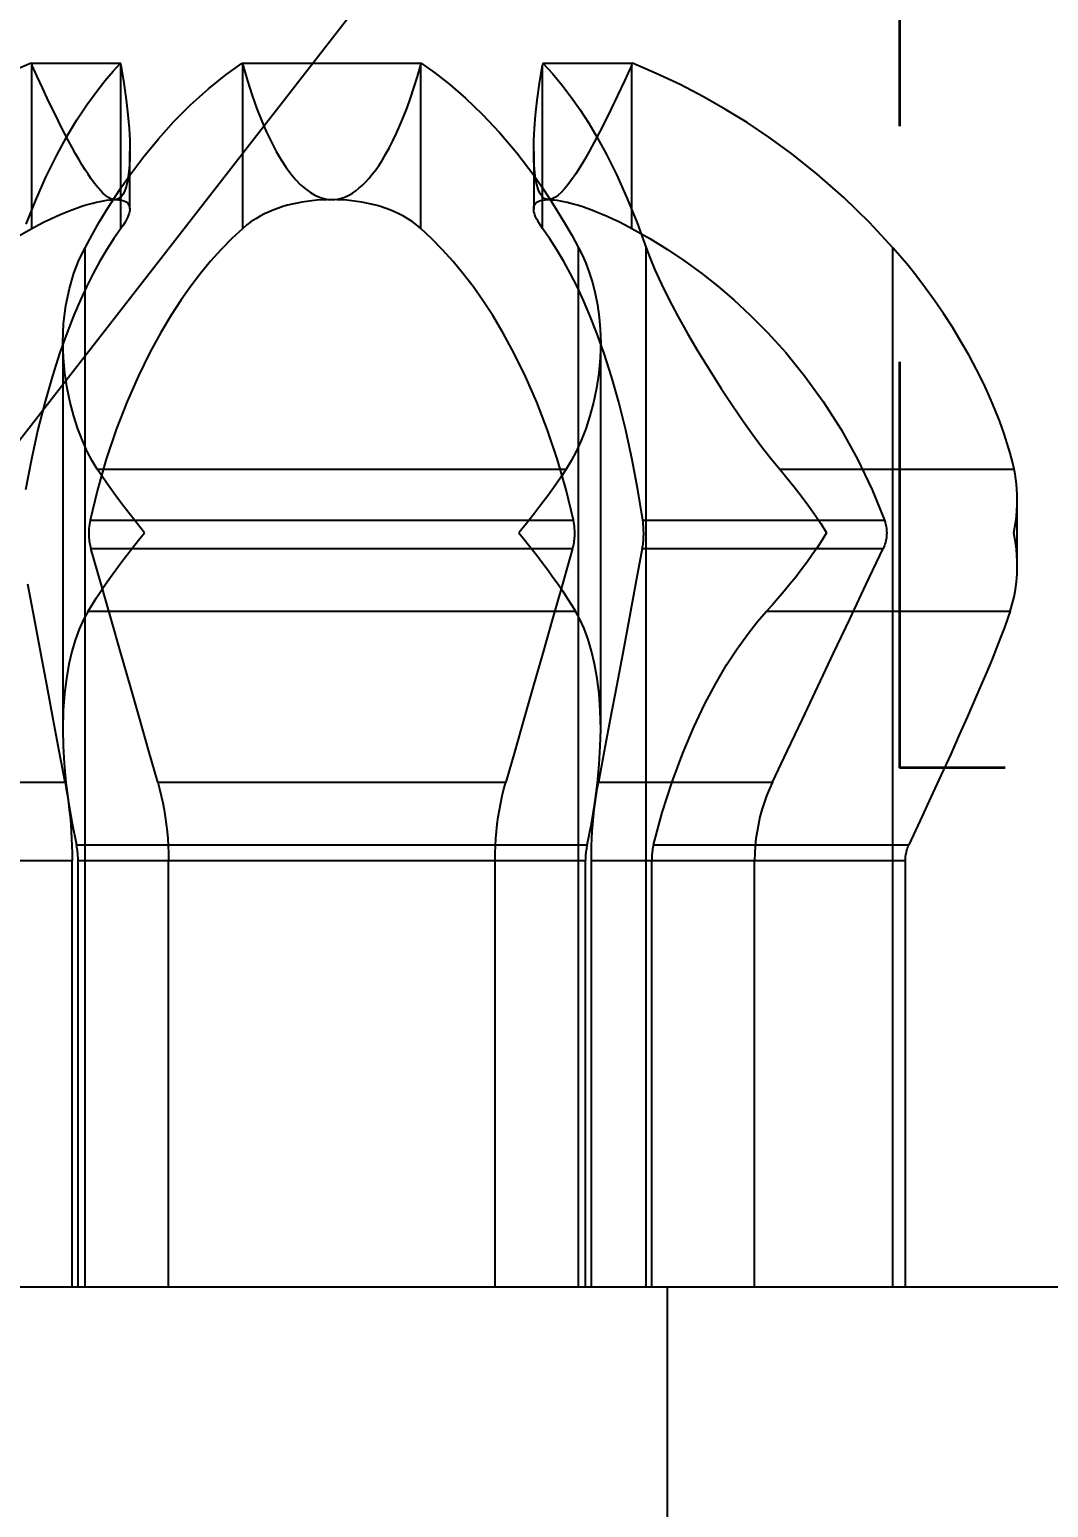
# Model space of a CAD drawing. Header units: millimetres. Extents: x 0 to 200, y 0 to 275.
# Drawn here: x 106.51 to 109.257, y 110.779 to 114.765 of the extents above; entities that cross this region are included whole.
import ezdxf

# ---------------------------------------------------------------- set-up
doc = ezdxf.new("R2010")
doc.units = ezdxf.units.MM
doc.linetypes.add('VERDECKT', pattern=[9.525, 6.35, -3.175])
doc.layers.add('Bemaßung', color=2, linetype='Continuous', lineweight=25)
doc.layers.add('Verdeckte Kanten', color=7, linetype='VERDECKT', lineweight=25)
doc.layers.add('MAIN-1', color=7, linetype='Continuous')
doc.layers.add('MAIN-2', color=7, linetype='Continuous')
doc.dimstyles.new('ISO-25', dxfattribs={"dimtxt": 2.5, "dimasz": 2.5, "dimexe": 1.25, "dimexo": 0.625, "dimtad": 1, "dimtxsty": 'Standard', "dimcen": 2.5, "dimadec": 0, "dimazin": 0, "dimtfac": 1, "dimtmove": 0, "dimatfit": 3, "dimfxl": 1, "dimarcsym": 0})

# ---------------------------------------------------------------- blocks, each defined once
blk = doc.blocks.new('*D77')
at = {"layer": 'Bemaßung', "color": 0, "lineweight": -2, "transparency": 16777216}
for p, q in [((97.9805, 117.3554), (152.7501, 117.3554)), ((151.5001, 100.0739), (151.5001, 114.8554)), ((127.3246, 97.5739), (152.7501, 97.5739))]:
    blk.add_line(p, q, dxfattribs=at)
at = {"layer": 'Bemaßung', "color": 0, "transparency": 16777216}
for points in [[(151.0835, 114.8554), (151.9168, 114.8554), (151.5001, 117.3554)], [(151.0835, 100.0739), (151.9168, 100.0739), (151.5001, 97.5739)]]:
    blk.add_solid(points, dxfattribs=at)
at = {"layer": 'Defpoints', "color": 0, "transparency": 16777216}
for p in [(97.3555, 117.3554), (151.5001, 117.3554), (126.6996, 97.5739)]:
    blk.add_point(p, dxfattribs=at)
at = {"layer": 'Bemaßung', "color": 0, "transparency": 16777216, "insert": (149.5918, 107.4647), "char_height": 2.2, "attachment_point": 5, "rotation": 90}
blk.add_mtext('19,8', dxfattribs=at)
blk = doc.blocks.new('*D81')
at = {"layer": 'Bemaßung', "color": 0, "lineweight": -2, "transparency": 16777216}
for p, q in [((106.6558, 130.6488), (97.8429, 120.7208)), ((93.5278, 115.8597), (96.1832, 118.8511)), ((91.8681, 113.9901), (90.2084, 112.1204))]:
    blk.add_line(p, q, dxfattribs=at)
at = {"layer": 'Bemaßung', "color": 0, "transparency": 16777216}
for points in [[(97.5313, 120.9974), (98.1545, 120.4442), (96.1832, 118.8511)], [(91.5565, 114.2667), (92.1797, 113.7135), (93.5278, 115.8597)]]:
    blk.add_solid(points, dxfattribs=at)
at = {"layer": 'Defpoints', "color": 0, "transparency": 16777216}
for p in [(96.1832, 118.8511), (93.5278, 115.8597)]:
    blk.add_point(p, dxfattribs=at)
at = {"layer": 'Bemaßung', "color": 0, "transparency": 16777216, "insert": (103.7338, 129.9554), "char_height": 2.2, "attachment_point": 5, "rotation": 48.4049}
blk.add_mtext('M4', dxfattribs=at)
blk = doc.blocks.new('*D110')
at = {"layer": 'Bemaßung', "color": 0, "lineweight": -2, "transparency": 16777216}
for p, q in [((120.1137, 131.1728), (103.9006, 110.339)), ((100.2156, 105.6039), (102.3652, 108.3661))]:
    blk.add_line(p, q, dxfattribs=at)
at = {"layer": 'Bemaßung', "color": 0, "transparency": 16777216}
blk.add_solid([(103.5717, 110.5949), (104.2294, 110.0831), (102.3652, 108.3661)], dxfattribs=at)
at = {"layer": 'Defpoints', "color": 0, "transparency": 16777216}
for p in [(102.3652, 108.3661), (100.2156, 105.6039)]:
    blk.add_point(p, dxfattribs=at)
at = {"layer": 'Bemaßung', "color": 0, "transparency": 16777216, "insert": (116.0845, 129.1026), "char_height": 2.2, "attachment_point": 5, "rotation": 52.1094}
blk.add_mtext('R3,5', dxfattribs=at)
blk = doc.blocks.new('D-Sub 1-338168-2 Front')
at = {"layer": 'MAIN-1', "color": 1}
for p, q in [((-0.905, 1.1), (-0.905, 0)), ((-0.905, 0), (-2.905, 0)), ((-1.5466, 0), (-1.5466, -1.15)), ((4.7806, 0), (-0.905, 0)), ((-0.8627, 0), (-0.8627, -1.15)), ((-0.8476, 0), (-0.8476, -2.8026)), ((-0.6999, 0), (-0.6999, -1.15)), ((-0.6839, 0), (-0.6839, -1.15)), ((-0.6651, 0), (-0.6651, -2.6892)), ((-0.4402, 0), (-0.4402, -1.15)), ((0.4402, 0), (0.4402, -1.15)), ((0.6651, 0), (0.6651, -2.6892)), ((0.6839, 0), (0.6839, -1.15)), ((0.6999, 0), (0.6999, -1.15)), ((-1.5466, -1.154), (-1.5469, -1.1579)), ((-1.5466, -1.15), (-1.5466, -1.154)), ((-0.8627, -1.15), (-1.5466, -1.15)), ((-0.8628, -1.1579), (-0.8627, -1.154)), ((-0.8627, -1.154), (-0.8627, -1.15)), ((-0.6999, -1.15), (-0.7001, -1.1697)), ((-0.6841, -1.1579), (-0.6839, -1.154)), ((-0.6839, -1.154), (-0.6839, -1.15)), ((-0.4402, -1.15), (-0.4405, -1.1697)), ((0.4402, -1.15), (-0.4402, -1.15)), ((0.4405, -1.1697), (0.4402, -1.15)), ((0.6839, -1.15), (0.6839, -1.154)), ((0.6839, -1.154), (0.6841, -1.1579)), ((0.7001, -1.1697), (0.6999, -1.15)), ((-1.5864, -1.2578), (-1.5559, -1.1923)), ((-1.5543, -1.1886), (-1.5559, -1.1923)), ((-0.8674, -1.1923), (-1.5559, -1.1923)), ((-1.5529, -1.185), (-1.5543, -1.1886)), ((-1.5516, -1.1812), (-1.5529, -1.185)), ((-1.5504, -1.1774), (-1.5516, -1.1812)), ((-1.5494, -1.1736), (-1.5504, -1.1774)), ((-1.5485, -1.1697), (-1.5494, -1.1736)), ((-1.5478, -1.1658), (-1.5485, -1.1697)), ((-1.5473, -1.1619), (-1.5478, -1.1658)), ((-1.5469, -1.1579), (-1.5473, -1.1619)), ((-0.8674, -1.1923), (-0.8909, -1.2791)), ((-0.8674, -1.1923), (-0.8666, -1.1886)), ((-0.8666, -1.1886), (-0.8658, -1.185)), ((-0.8658, -1.185), (-0.8652, -1.1812)), ((-0.8652, -1.1812), (-0.8646, -1.1774)), ((-0.8646, -1.1774), (-0.8641, -1.1736)), ((-0.8641, -1.1736), (-0.8636, -1.1697)), ((-0.8636, -1.1697), (-0.8633, -1.1658)), ((-0.8633, -1.1658), (-0.863, -1.1619)), ((-0.863, -1.1619), (-0.8628, -1.1579)), ((-0.7006, -1.1894), (-0.7014, -1.2091)), ((-0.7001, -1.1697), (-0.7006, -1.1894)), ((-0.6885, -1.1923), (-0.7002, -1.2492)), ((-0.6885, -1.1923), (-0.6877, -1.1886)), ((-0.6877, -1.1886), (-0.687, -1.185)), ((-0.687, -1.185), (-0.6864, -1.1812)), ((-0.6864, -1.1812), (-0.6858, -1.1774)), ((-0.6858, -1.1774), (-0.6853, -1.1736)), ((-0.6853, -1.1736), (-0.6849, -1.1697)), ((-0.6849, -1.1697), (-0.6845, -1.1658)), ((-0.6845, -1.1658), (-0.6843, -1.1619)), ((-0.6843, -1.1619), (-0.6841, -1.1579)), ((-0.4412, -1.1894), (-0.4424, -1.2091)), ((-0.4405, -1.1697), (-0.4412, -1.1894)), ((0.4412, -1.1894), (0.4405, -1.1697)), ((0.4424, -1.2091), (0.4412, -1.1894)), ((0.6841, -1.1579), (0.6843, -1.1619)), ((0.6843, -1.1619), (0.6845, -1.1658)), ((0.6845, -1.1658), (0.6849, -1.1697)), ((0.6849, -1.1697), (0.6853, -1.1736)), ((0.6853, -1.1736), (0.6858, -1.1774)), ((0.6858, -1.1774), (0.6864, -1.1812)), ((0.6864, -1.1812), (0.687, -1.185)), ((0.687, -1.185), (0.6877, -1.1886)), ((0.6877, -1.1886), (0.6885, -1.1923)), ((0.7003, -1.2501), (0.6885, -1.1923)), ((0.7006, -1.1894), (0.7001, -1.1697)), ((0.7014, -1.2091), (0.7006, -1.1894)), ((-0.7025, -1.2287), (-0.7039, -1.2482)), ((-0.7014, -1.2091), (-0.7025, -1.2287)), ((-0.4441, -1.2287), (-0.4463, -1.2482)), ((-0.4424, -1.2091), (-0.4441, -1.2287)), ((0.4441, -1.2287), (0.4424, -1.2091)), ((0.4463, -1.2482), (0.4441, -1.2287)), ((0.7025, -1.2287), (0.7014, -1.2091)), ((0.7039, -1.2482), (0.7025, -1.2287)), ((-1.6156, -1.321), (-1.5864, -1.2578)), ((-0.7002, -1.2492), (-0.7095, -1.3048)), ((-0.7056, -1.2676), (-0.7077, -1.2868)), ((-0.7039, -1.2482), (-0.7056, -1.2676)), ((-0.4489, -1.2676), (-0.452, -1.2868)), ((-0.4463, -1.2482), (-0.4489, -1.2676)), ((0.4489, -1.2676), (0.4463, -1.2482)), ((0.452, -1.2868), (0.4489, -1.2676)), ((0.7097, -1.3061), (0.7003, -1.2501)), ((0.7056, -1.2676), (0.7039, -1.2482)), ((0.7077, -1.2868), (0.7056, -1.2676)), ((-0.8909, -1.2791), (-0.9177, -1.3626)), ((-0.7095, -1.3048), (-0.7166, -1.3589)), ((-0.71, -1.3058), (-0.7127, -1.3246)), ((-0.7077, -1.2868), (-0.71, -1.3058)), ((-0.4556, -1.3058), (-0.4597, -1.3246)), ((-0.452, -1.2868), (-0.4556, -1.3058)), ((0.4556, -1.3058), (0.452, -1.2868)), ((0.4597, -1.3246), (0.4556, -1.3058)), ((0.71, -1.3058), (0.7077, -1.2868)), ((0.7167, -1.3602), (0.7097, -1.3061)), ((0.7127, -1.3246), (0.71, -1.3058)), ((-1.6433, -1.3814), (-1.6156, -1.321)), ((-0.7157, -1.3431), (-0.7189, -1.3613)), ((-0.7127, -1.3246), (-0.7157, -1.3431)), ((-0.4642, -1.3431), (-0.4692, -1.3613)), ((-0.4597, -1.3246), (-0.4642, -1.3431)), ((0.4642, -1.3431), (0.4597, -1.3246)), ((0.4692, -1.3613), (0.4642, -1.3431)), ((0.7157, -1.3431), (0.7127, -1.3246)), ((0.7189, -1.3613), (0.7157, -1.3431)), ((-1.6687, -1.4372), (-1.6433, -1.3814)), ((-0.9177, -1.3626), (-0.9464, -1.4395)), ((-0.7348, -1.4453), (-0.7189, -1.3613)), ((-0.7166, -1.3589), (-0.7214, -1.4102)), ((-0.4933, -1.4453), (-0.4692, -1.3613)), ((0.4692, -1.3613), (-0.4692, -1.3613)), ((0.4692, -1.3613), (0.4933, -1.4451)), ((0.7215, -1.4112), (0.7167, -1.3602)), ((0.7189, -1.3613), (0.7348, -1.4451)), ((-0.7214, -1.4102), (-0.7241, -1.458)), ((0.7242, -1.4585), (0.7215, -1.4112)), ((-1.692, -1.489), (-1.6687, -1.4372)), ((-0.9464, -1.4395), (-0.9762, -1.5095)), ((-0.751, -1.5313), (-0.7348, -1.4453)), ((-0.7241, -1.458), (-0.725, -1.5033)), ((-0.518, -1.5313), (-0.4933, -1.4453)), ((0.4933, -1.4451), (0.5179, -1.531)), ((0.725, -1.5033), (0.7242, -1.4585)), ((0.7348, -1.4451), (0.7509, -1.531)), ((-1.7138, -1.538), (-1.692, -1.489)), ((-0.9762, -1.5095), (-1.0063, -1.5728)), ((-0.725, -1.5033), (-0.725, -2.5433)), ((0.725, -2.5433), (0.725, -1.5033)), ((-1.7332, -1.5823), (-1.7138, -1.538)), ((-0.7675, -1.6193), (-0.751, -1.5313)), ((-0.5432, -1.6193), (-0.518, -1.5313)), ((0.5179, -1.531), (0.5431, -1.6189)), ((0.7509, -1.531), (0.7675, -1.6189)), ((-1.7503, -1.6217), (-1.7332, -1.5823)), ((-1.0063, -1.5728), (-1.0352, -1.6272)), ((-1.766, -1.6587), (-1.7503, -1.6217)), ((-1.0352, -1.6272), (-1.0647, -1.6775)), ((-0.7844, -1.7093), (-0.7675, -1.6193)), ((-0.569, -1.7093), (-0.5432, -1.6193)), ((0.5431, -1.6189), (0.5689, -1.7089)), ((0.7675, -1.6189), (0.7844, -1.7089)), ((-1.7802, -1.693), (-1.766, -1.6587)), ((-1.7924, -1.7231), (-1.7802, -1.693)), ((-1.0647, -1.6775), (-1.0928, -1.7211)), ((-0.8017, -1.8013), (-0.7844, -1.7093)), ((-0.5952, -1.8013), (-0.569, -1.7093)), ((0.5689, -1.7089), (0.5952, -1.801)), ((0.7844, -1.7089), (0.8016, -1.801)), ((-1.8136, -1.7781), (-1.8034, -1.7511)), ((-1.8034, -1.7511), (-1.7924, -1.7231)), ((-1.0928, -1.7211), (-1.1205, -1.7598)), ((-1.8222, -1.8019), (-1.8136, -1.7781)), ((-1.1205, -1.7598), (-1.148, -1.7947)), ((-1.8291, -1.8223), (-1.8348, -1.8413)), ((-1.8291, -1.8223), (-1.8222, -1.8019)), ((-1.1722, -1.8223), (-1.8291, -1.8223)), ((-1.1881, -1.8398), (-1.1722, -1.8223)), ((-1.148, -1.7947), (-1.1722, -1.8223)), ((-0.8193, -1.8953), (-0.8017, -1.8013)), ((-0.6221, -1.8953), (-0.5952, -1.8013)), ((0.5952, -1.801), (0.622, -1.8951)), ((0.8016, -1.801), (0.8193, -1.8951)), ((-1.8396, -1.8608), (-1.8434, -1.8809)), ((-1.8348, -1.8413), (-1.8396, -1.8608)), ((-1.2198, -1.8761), (-1.204, -1.8577)), ((-1.204, -1.8577), (-1.1881, -1.8398)), ((-1.8461, -1.9014), (-1.8478, -1.9223)), ((-1.8434, -1.8809), (-1.8461, -1.9014)), ((-1.2509, -1.9142), (-1.2354, -1.895)), ((-1.2354, -1.895), (-1.2198, -1.8761)), ((-0.8373, -1.9913), (-0.8193, -1.8953)), ((-0.6494, -1.9913), (-0.6221, -1.8953)), ((0.622, -1.8951), (0.6494, -1.9913)), ((-1.8478, -1.9223), (-1.8484, -1.9436)), ((-1.8484, -1.9436), (-1.8484, -2.1236)), ((-1.8484, -1.9436), (-1.8481, -1.9584)), ((-1.2806, -1.9534), (-1.2659, -1.9337)), ((-1.2659, -1.9337), (-1.2509, -1.9142)), ((-1.8481, -1.9584), (-1.8473, -1.9733)), ((-1.8473, -1.9733), (-1.8459, -1.9883)), ((-1.8459, -1.9883), (-1.8441, -2.0034)), ((-1.3085, -1.9933), (-1.2948, -1.9733)), ((-1.2948, -1.9733), (-1.2806, -1.9534)), ((-0.8373, -1.9913), (-0.838, -1.9953)), ((-0.6494, -1.9913), (-0.6505, -1.9953)), ((0.6494, -1.9913), (-0.6494, -1.9913)), ((0.6505, -1.9953), (0.6494, -1.9913)), ((-1.8441, -2.0034), (-1.8416, -2.0185)), ((-1.8416, -2.0185), (-1.8387, -2.0336)), ((-1.334, -2.0336), (-1.3215, -2.0134)), ((-1.3215, -2.0134), (-1.3085, -1.9933)), ((-0.8409, -2.0249), (-0.841, -2.0292)), ((-0.841, -2.0292), (-0.841, -2.0336)), ((-0.8407, -2.0205), (-0.8409, -2.0249)), ((-0.8404, -2.0162), (-0.8407, -2.0205)), ((-0.8401, -2.0119), (-0.8404, -2.0162)), ((-0.8396, -2.0077), (-0.8401, -2.0119)), ((-0.8392, -2.0035), (-0.8396, -2.0077)), ((-0.8386, -1.9994), (-0.8392, -2.0035)), ((-0.838, -1.9953), (-0.8386, -1.9994)), ((-0.6549, -2.0249), (-0.6551, -2.0292)), ((-0.6551, -2.0292), (-0.6551, -2.0336)), ((-0.6546, -2.0205), (-0.6549, -2.0249)), ((-0.6542, -2.0162), (-0.6546, -2.0205)), ((-0.6537, -2.0119), (-0.6542, -2.0162)), ((-0.6531, -2.0077), (-0.6537, -2.0119)), ((-0.6523, -2.0035), (-0.6531, -2.0077)), ((-0.6515, -1.9994), (-0.6523, -2.0035)), ((-0.6505, -1.9953), (-0.6515, -1.9994)), ((0.6515, -1.9994), (0.6505, -1.9953)), ((0.6523, -2.0035), (0.6515, -1.9994)), ((0.6531, -2.0077), (0.6523, -2.0035)), ((0.6537, -2.0119), (0.6531, -2.0077)), ((0.6542, -2.0162), (0.6537, -2.0119)), ((0.6546, -2.0205), (0.6542, -2.0162)), ((0.6549, -2.0249), (0.6546, -2.0205)), ((0.6551, -2.0292), (0.6549, -2.0249)), ((0.6551, -2.0336), (0.6551, -2.0292)), ((-1.8441, -2.0639), (-1.8459, -2.0789)), ((-1.8416, -2.0488), (-1.8441, -2.0639)), ((-1.8387, -2.0336), (-1.8416, -2.0488)), ((-1.3182, -2.059), (-1.334, -2.0336)), ((-1.3015, -2.0842), (-1.3182, -2.059)), ((-0.841, -2.0336), (-0.8409, -2.0394)), ((-0.8409, -2.0394), (-0.8407, -2.0453)), ((-0.8407, -2.0453), (-0.8404, -2.051)), ((-0.8404, -2.051), (-0.8399, -2.0568)), ((-0.8399, -2.0568), (-0.8393, -2.0624)), ((-0.8393, -2.0624), (-0.8386, -2.0679)), ((-0.8386, -2.0679), (-0.8256, -2.1492)), ((-0.6551, -2.0336), (-0.655, -2.0394)), ((-0.655, -2.0394), (-0.6547, -2.0453)), ((-0.6547, -2.0453), (-0.6542, -2.051)), ((-0.6542, -2.051), (-0.6535, -2.0568)), ((-0.6535, -2.0568), (-0.6526, -2.0624)), ((-0.6526, -2.0624), (-0.6514, -2.0679)), ((0.6514, -2.0679), (-0.6514, -2.0679)), ((-0.6514, -2.0679), (-0.6316, -2.1492)), ((0.6315, -2.1498), (0.6514, -2.0679)), ((0.6514, -2.0679), (0.6526, -2.0624)), ((0.6526, -2.0624), (0.6535, -2.0568)), ((0.6535, -2.0568), (0.6542, -2.051)), ((0.6542, -2.051), (0.6547, -2.0453)), ((0.6547, -2.0453), (0.655, -2.0394)), ((0.655, -2.0394), (0.6551, -2.0336)), ((-1.8481, -2.1088), (-1.8484, -2.1236)), ((-1.8473, -2.0939), (-1.8481, -2.1088)), ((-1.8459, -2.0789), (-1.8473, -2.0939)), ((-1.284, -2.1092), (-1.3015, -2.0842)), ((-1.2657, -2.1338), (-1.284, -2.1092)), ((-1.8484, -2.1236), (-1.8481, -2.1376)), ((-1.8481, -2.1376), (-1.8474, -2.1514)), ((-1.8474, -2.1514), (-1.8462, -2.1651)), ((-1.2468, -2.1581), (-1.2657, -2.1338)), ((-0.8256, -2.1492), (-0.8102, -2.2307)), ((-0.6316, -2.1492), (-0.6082, -2.2307)), ((0.6079, -2.232), (0.6315, -2.1498)), ((0.81, -2.232), (0.8255, -2.1498)), ((-1.8462, -2.1651), (-1.8445, -2.1787)), ((-1.8445, -2.1787), (-1.8424, -2.192)), ((-1.2274, -2.1819), (-1.2468, -2.1581)), ((-1.2077, -2.2052), (-1.2274, -2.1819)), ((-1.8424, -2.192), (-1.8399, -2.2052)), ((-1.8399, -2.2052), (-1.8352, -2.2254)), ((-1.2077, -2.2052), (-1.8399, -2.2052)), ((-1.8352, -2.2254), (-1.8291, -2.2486)), ((-1.1854, -2.232), (-1.2077, -2.2052)), ((-0.8102, -2.2307), (-0.7928, -2.3103)), ((-0.6082, -2.2307), (-0.5817, -2.3103)), ((-1.8291, -2.2486), (-1.8214, -2.2747)), ((-1.1615, -2.2625), (-1.1854, -2.232)), ((-1.1361, -2.2967), (-1.1615, -2.2625)), ((0.581, -2.3122), (0.6079, -2.232)), ((0.7924, -2.3122), (0.81, -2.232)), ((-1.8214, -2.2747), (-1.8121, -2.3032)), ((-1.8121, -2.3032), (-1.8011, -2.3339)), ((-1.109, -2.3349), (-1.1361, -2.2967)), ((-0.7928, -2.3103), (-0.7739, -2.3856)), ((-0.5817, -2.3103), (-0.5528, -2.3856)), ((-1.8011, -2.3339), (-1.7882, -2.3667)), ((-1.0802, -2.3771), (-1.109, -2.3349)), ((0.5519, -2.3879), (0.581, -2.3122)), ((0.7732, -2.3879), (0.7924, -2.3122)), ((-1.7882, -2.3667), (-1.7735, -2.4012)), ((-1.0497, -2.4233), (-1.0802, -2.3771)), ((-0.7739, -2.3856), (-0.754, -2.4549)), ((-0.5528, -2.3856), (-0.5227, -2.4549)), ((0.5215, -2.4574), (0.5519, -2.3879)), ((0.7533, -2.4574), (0.7732, -2.3879)), ((-1.7735, -2.4012), (-1.7569, -2.4371)), ((-1.018, -2.4732), (-1.0497, -2.4233)), ((-1.7569, -2.4371), (-1.7385, -2.474)), ((-0.754, -2.4549), (-0.734, -2.5173)), ((-0.5227, -2.4549), (-0.4922, -2.5173)), ((0.4909, -2.5196), (0.5215, -2.4574)), ((0.7332, -2.5196), (0.7533, -2.4574)), ((-1.7385, -2.474), (-1.7184, -2.5118)), ((-0.9873, -2.5234), (-1.018, -2.4732)), ((-1.7184, -2.5118), (-1.6965, -2.55)), ((-1.6965, -2.55), (-1.6734, -2.5879)), ((-0.9591, -2.5715), (-0.9873, -2.5234)), ((-0.734, -2.5173), (-0.7145, -2.5721)), ((-0.4922, -2.5173), (-0.4624, -2.5721)), ((0.4612, -2.5741), (0.4909, -2.5196)), ((0.7137, -2.5741), (0.7332, -2.5196)), ((-1.6734, -2.5879), (-1.6495, -2.6249)), ((-0.9332, -2.6177), (-0.9591, -2.5715)), ((-0.7145, -2.5721), (-0.6959, -2.6193)), ((-0.4624, -2.5721), (-0.4342, -2.6193)), ((0.4331, -2.621), (0.4612, -2.5741)), ((0.6952, -2.621), (0.7137, -2.5741)), ((-1.6495, -2.6249), (-1.6253, -2.6602)), ((-0.9098, -2.6619), (-0.9332, -2.6177)), ((-0.6959, -2.6193), (-0.6783, -2.6604)), ((-0.4342, -2.6193), (-0.4073, -2.6604)), ((0.4064, -2.6618), (0.4331, -2.621)), ((0.6777, -2.6618), (0.6952, -2.621)), ((-1.6253, -2.6602), (-1.6011, -2.6935)), ((-0.8889, -2.704), (-0.9098, -2.6619)), ((-0.6783, -2.6604), (-0.6612, -2.6975)), ((-0.4073, -2.6604), (-0.3812, -2.6975)), ((0.3804, -2.6985), (0.4064, -2.6618)), ((0.6607, -2.6985), (0.6777, -2.6618)), ((-1.6011, -2.6935), (-1.5774, -2.7246)), ((-0.8713, -2.7426), (-0.8889, -2.704)), ((-0.6612, -2.6975), (-0.6438, -2.7322)), ((-0.3812, -2.6975), (-0.3547, -2.7322)), ((0.354, -2.733), (0.3804, -2.6985)), ((0.6434, -2.733), (0.6607, -2.6985)), ((-1.5774, -2.7246), (-1.5546, -2.7533)), ((-0.8575, -2.7759), (-0.8713, -2.7426)), ((-0.6438, -2.7322), (-0.6257, -2.7654)), ((-0.3547, -2.7322), (-0.3272, -2.7654)), ((0.3267, -2.766), (0.354, -2.733)), ((0.6254, -2.766), (0.6434, -2.733)), ((-1.5546, -2.7533), (-1.5329, -2.7793)), ((-1.5329, -2.7793), (-1.5127, -2.8026)), ((-0.8476, -2.8026), (-0.8575, -2.7759)), ((-0.6257, -2.7654), (-0.6071, -2.7971)), ((-0.3272, -2.7654), (-0.2988, -2.7971)), ((0.2984, -2.7975), (0.3267, -2.766)), ((0.6069, -2.7975), (0.6254, -2.766)), ((-1.5127, -2.8026), (-1.4501, -2.8702)), ((-0.823, -2.8695), (-0.8476, -2.8026)), ((-0.6071, -2.7971), (-0.588, -2.8269)), ((-0.588, -2.8269), (-0.5686, -2.8547)), ((-0.2988, -2.7971), (-0.2697, -2.8269)), ((-0.2697, -2.8269), (-0.2401, -2.8547)), ((0.2401, -2.8547), (0.2695, -2.8271)), ((0.2695, -2.8271), (0.2984, -2.7975)), ((0.5686, -2.8547), (0.5879, -2.8271)), ((0.5879, -2.8271), (0.6069, -2.7975)), ((-0.5686, -2.8547), (-0.5686, -3.2961)), ((-0.5686, -2.8547), (-0.5635, -2.8619)), ((-0.5635, -2.8619), (-0.5591, -2.8686)), ((-0.5591, -2.8686), (-0.5553, -2.8749)), ((-0.2401, -2.8547), (-0.2401, -3.2961)), ((-0.2401, -2.8547), (-0.2288, -2.8642)), ((-0.2288, -2.8642), (-0.2171, -2.8728)), ((0.2171, -2.8728), (0.2288, -2.8642)), ((0.2288, -2.8642), (0.2401, -2.8547)), ((0.2401, -2.8547), (0.2401, -3.2961)), ((0.5553, -2.8749), (0.5591, -2.8687)), ((0.5591, -2.8687), (0.5635, -2.8619)), ((0.5635, -2.8619), (0.5686, -2.8547)), ((0.5686, -2.8547), (0.5686, -3.2961)), ((0.8242, -2.8664), (0.7983, -2.9306)), ((-1.4501, -2.8702), (-1.3805, -2.938)), ((-0.7957, -2.9368), (-0.823, -2.8695)), ((-0.5553, -2.8749), (-0.5522, -2.8806)), ((-0.5522, -2.8806), (-0.5497, -2.8859)), ((-0.5497, -2.8859), (-0.5477, -2.8909)), ((-0.5477, -2.8909), (-0.5462, -2.8954)), ((-0.5462, -2.8954), (-0.5452, -2.8996)), ((-0.5452, -2.8996), (-0.5446, -2.9035)), ((-0.5446, -2.9035), (-0.5444, -2.907)), ((-0.5444, -3.0626), (-0.5444, -2.907)), ((-0.2171, -2.8728), (-0.2052, -2.8806)), ((-0.2052, -2.8806), (-0.1932, -2.8876)), ((-0.1932, -2.8876), (-0.181, -2.8939)), ((-0.181, -2.8939), (-0.1687, -2.8995)), ((-0.1687, -2.8995), (-0.1564, -2.9046)), ((-0.1564, -2.9046), (-0.1441, -2.9092)), ((-0.1441, -2.9092), (-0.1317, -2.9132)), ((0.1316, -2.9132), (0.144, -2.9092)), ((0.144, -2.9092), (0.1564, -2.9046)), ((0.1564, -2.9046), (0.1687, -2.8995)), ((0.1687, -2.8995), (0.181, -2.8939)), ((0.181, -2.8939), (0.1931, -2.8876)), ((0.1931, -2.8876), (0.2052, -2.8806)), ((0.2052, -2.8806), (0.2171, -2.8728)), ((0.5444, -2.907), (0.5446, -2.9035)), ((0.5444, -2.907), (0.5444, -3.0626)), ((0.5446, -2.9035), (0.5452, -2.8996)), ((0.5452, -2.8996), (0.5462, -2.8954)), ((0.5462, -2.8954), (0.5477, -2.8909)), ((0.5477, -2.8909), (0.5497, -2.886)), ((0.5497, -2.886), (0.5522, -2.8806)), ((0.5522, -2.8806), (0.5553, -2.8749)), ((-1.3805, -2.938), (-1.3089, -3.0011)), ((-0.7675, -2.9996), (-0.7957, -2.9368)), ((-0.1317, -2.9132), (-0.1192, -2.9168)), ((-0.1192, -2.9168), (-0.1065, -2.9201)), ((-0.1065, -2.9201), (-0.0936, -2.9229)), ((-0.0936, -2.9229), (-0.0806, -2.9254)), ((-0.0806, -2.9254), (-0.0674, -2.9275)), ((-0.0674, -2.9275), (-0.0541, -2.9292)), ((-0.0481, -2.9453), (-0.056, -2.9499)), ((-0.0541, -2.9292), (-0.0407, -2.9305)), ((-0.0403, -2.9414), (-0.0481, -2.9453)), ((-0.0407, -2.9305), (-0.0271, -2.9315)), ((-0.0321, -2.938), (-0.0403, -2.9414)), ((-0.0237, -2.9354), (-0.0321, -2.938)), ((-0.0271, -2.9315), (-0.0136, -2.932)), ((-0.0158, -2.9336), (-0.0237, -2.9354)), ((-0.0079, -2.9326), (-0.0158, -2.9336)), ((-0.0136, -2.932), (0, -2.9322)), ((0, -2.9322), (-0.0079, -2.9326)), ((0, -2.9322), (0.0136, -2.932)), ((0.0104, -2.9328), (0, -2.9322)), ((0.0215, -2.9348), (0.0104, -2.9328)), ((0.0136, -2.932), (0.0271, -2.9315)), ((0.0335, -2.9386), (0.0215, -2.9348)), ((0.0271, -2.9315), (0.0407, -2.9305)), ((0.0457, -2.944), (0.0335, -2.9386)), ((0.0407, -2.9305), (0.0541, -2.9292)), ((0.0578, -2.9511), (0.0457, -2.944)), ((0.0541, -2.9292), (0.0674, -2.9275)), ((0.0674, -2.9275), (0.0805, -2.9254)), ((0.0805, -2.9254), (0.0936, -2.9229)), ((0.0936, -2.9229), (0.1065, -2.9201)), ((0.1065, -2.9201), (0.1192, -2.9169)), ((0.1192, -2.9169), (0.1316, -2.9132)), ((0.7983, -2.9306), (0.7706, -2.9931)), ((-0.0997, -2.9888), (-0.1093, -3.0004)), ((-0.0908, -2.979), (-0.0997, -2.9888)), ((-0.0823, -2.9706), (-0.0908, -2.979)), ((-0.0734, -2.9627), (-0.0823, -2.9706)), ((-0.0645, -2.9558), (-0.0734, -2.9627)), ((-0.056, -2.9499), (-0.0645, -2.9558)), ((0.0712, -2.9609), (0.0578, -2.9511)), ((0.084, -2.9722), (0.0712, -2.9609)), ((0.0967, -2.9854), (0.084, -2.9722)), ((0.1101, -3.0014), (0.0967, -2.9854)), ((-1.3089, -3.0011), (-1.2405, -3.0555)), ((-0.7405, -3.054), (-0.7675, -2.9996)), ((-0.4986, -3.0583), (-0.5444, -2.9979)), ((-0.1274, -3.0254), (-0.1367, -3.0399)), ((-0.1186, -3.0126), (-0.1274, -3.0254)), ((-0.1093, -3.0004), (-0.1186, -3.0126)), ((0.1232, -3.0192), (0.1101, -3.0014)), ((0.1363, -3.0392), (0.1232, -3.0192)), ((0.5444, -2.9979), (0.5065, -3.0483)), ((0.7706, -2.9931), (0.7423, -3.0506)), ((-1.2405, -3.0555), (-1.1783, -3.1008)), ((-0.7159, -3.0993), (-0.7405, -3.054)), ((-0.5444, -3.0626), (-0.5449, -3.0912)), ((-0.452, -3.1136), (-0.4986, -3.0583)), ((-0.1462, -3.0559), (-0.1556, -3.0728)), ((-0.1367, -3.0399), (-0.1462, -3.0559)), ((0.1495, -3.0617), (0.1363, -3.0392)), ((0.1627, -3.0867), (0.1495, -3.0617)), ((0.5065, -3.0483), (0.4672, -3.0962)), ((0.5449, -3.0918), (0.5444, -3.0626)), ((0.7423, -3.0506), (0.7143, -3.102)), ((-1.1783, -3.1008), (-1.1198, -3.1399)), ((-0.6927, -3.1386), (-0.7159, -3.0993)), ((-0.5449, -3.0912), (-0.5466, -3.1236)), ((-0.165, -3.0911), (-0.1744, -3.111)), ((-0.1556, -3.0728), (-0.165, -3.0911)), ((0.1758, -3.1139), (0.1627, -3.0867)), ((0.4672, -3.0962), (0.4255, -3.1425)), ((0.5466, -3.1243), (0.5449, -3.0918)), ((0.7143, -3.102), (0.6871, -3.1475)), ((-1.1198, -3.1399), (-1.062, -3.1755)), ((-0.6697, -3.1744), (-0.6927, -3.1386)), ((-0.5466, -3.1236), (-0.5495, -3.1599)), ((-0.4058, -3.1628), (-0.452, -3.1136)), ((-0.1839, -3.1323), (-0.1934, -3.1551)), ((-0.1744, -3.111), (-0.1839, -3.1323)), ((0.1889, -3.1441), (0.1758, -3.1139)), ((0.202, -3.1772), (0.1889, -3.1441)), ((0.4255, -3.1425), (0.3805, -3.1877)), ((0.5496, -3.1609), (0.5466, -3.1243)), ((0.6871, -3.1475), (0.6608, -3.1875)), ((-1.062, -3.1755), (-1.002, -3.2096)), ((-0.6458, -3.2087), (-0.6697, -3.1744)), ((-0.5495, -3.1599), (-0.554, -3.2005)), ((-0.361, -3.2058), (-0.4058, -3.1628)), ((-0.2029, -3.1797), (-0.2123, -3.2058)), ((-0.1934, -3.1551), (-0.2029, -3.1797)), ((0.2148, -3.2131), (0.202, -3.1772)), ((0.3805, -3.1877), (0.3326, -3.2307)), ((0.5541, -3.2012), (0.5496, -3.1609)), ((0.6608, -3.1875), (0.6357, -3.2223)), ((-1.002, -3.2096), (-0.9391, -3.2422)), ((-0.6207, -3.2417), (-0.6458, -3.2087)), ((-0.554, -3.2005), (-0.5602, -3.2454)), ((-0.3184, -3.2426), (-0.361, -3.2058)), ((-0.2123, -3.2058), (-0.2216, -3.2337)), ((0.2276, -3.2526), (0.2148, -3.2131)), ((0.5603, -3.246), (0.5541, -3.2012)), ((0.6357, -3.2223), (0.612, -3.2524)), ((-0.9391, -3.2422), (-0.8747, -3.2726)), ((-0.5949, -3.2724), (-0.6207, -3.2417)), ((-0.5602, -3.2454), (-0.5686, -3.2961)), ((-0.2783, -3.2738), (-0.3184, -3.2426)), ((-0.2309, -3.2638), (-0.2401, -3.2961)), ((-0.2216, -3.2337), (-0.2309, -3.2638)), ((0.2401, -3.2961), (0.2276, -3.2526)), ((0.3326, -3.2307), (0.2852, -3.2687)), ((0.5686, -3.2961), (0.5603, -3.246)), ((0.612, -3.2524), (0.5898, -3.2782)), ((-0.8747, -3.2726), (-0.8105, -3.3)), ((-0.5693, -3.3), (-0.8105, -3.3)), ((-0.5693, -3.3), (-0.5949, -3.2724)), ((-0.5693, -3.3), (-0.5692, -3.2994)), ((-0.5692, -3.2994), (-0.5691, -3.2989)), ((-0.5691, -3.2989), (-0.569, -3.2983)), ((-0.569, -3.2983), (-0.5689, -3.2977)), ((-0.5689, -3.2977), (-0.5688, -3.2972)), ((-0.5688, -3.2972), (-0.5687, -3.2966)), ((-0.5687, -3.2966), (-0.5686, -3.2961)), ((-0.2412, -3.3), (-0.2783, -3.2738)), ((-0.2412, -3.3), (-0.2411, -3.2994)), ((0.2412, -3.3), (-0.2412, -3.3)), ((-0.2411, -3.2994), (-0.2409, -3.2989)), ((-0.2409, -3.2989), (-0.2407, -3.2983)), ((-0.2407, -3.2983), (-0.2406, -3.2977)), ((-0.2406, -3.2977), (-0.2404, -3.2972)), ((-0.2404, -3.2972), (-0.2403, -3.2966)), ((-0.2403, -3.2966), (-0.2401, -3.2961)), ((0.2401, -3.2961), (0.2403, -3.2966)), ((0.2403, -3.2966), (0.2404, -3.2972)), ((0.2404, -3.2972), (0.2406, -3.2977)), ((0.2406, -3.2977), (0.2407, -3.2983)), ((0.2407, -3.2983), (0.2409, -3.2989)), ((0.2409, -3.2989), (0.2411, -3.2994)), ((0.2411, -3.2994), (0.2412, -3.3)), ((0.2852, -3.2687), (0.2412, -3.3)), ((0.5686, -3.2961), (0.5687, -3.2966)), ((0.5687, -3.2966), (0.5688, -3.2972)), ((0.5688, -3.2972), (0.5689, -3.2977)), ((0.5689, -3.2977), (0.569, -3.2983)), ((0.569, -3.2983), (0.5691, -3.2989)), ((0.5691, -3.2989), (0.5692, -3.2994)), ((0.5692, -3.2994), (0.5693, -3.3)), ((0.5898, -3.2782), (0.5693, -3.3)), ((0.8105, -3.3), (0.5693, -3.3)), ((0.8105, -3.3), (0.8753, -3.2723))]:
    blk.add_line(p, q, dxfattribs=at)
at = {"layer": 'MAIN-2', "color": 1}
for p, q in [((-0.905, 1.3), (-0.905, 0)), ((-1.5127, 0), (-1.5127, -2.8026)), ((-1.1402, 0), (-1.1402, -1.15)), ((-1.1406, -1.1697), (-1.1402, -1.15)), ((-0.6999, -1.15), (-1.1402, -1.15)), ((0.6839, -1.15), (-0.6839, -1.15)), ((1.1402, -1.15), (0.6999, -1.15)), ((-1.1438, -1.2091), (-1.1418, -1.1894)), ((-1.1418, -1.1894), (-1.1406, -1.1697)), ((0.6885, -1.1923), (-0.6885, -1.1923)), ((-1.1502, -1.2482), (-1.1466, -1.2287)), ((-1.1466, -1.2287), (-1.1438, -1.2091)), ((-1.1597, -1.2868), (-1.1545, -1.2676)), ((-1.1545, -1.2676), (-1.1502, -1.2482)), ((-1.1724, -1.3246), (-1.1657, -1.3058)), ((-1.1657, -1.3058), (-1.1597, -1.2868)), ((-1.1881, -1.3613), (-1.1799, -1.3431)), ((-1.1799, -1.3431), (-1.1724, -1.3246)), ((-1.1881, -1.3613), (-1.228, -1.4451)), ((-0.7189, -1.3613), (-1.1881, -1.3613)), ((1.1881, -1.3613), (0.7189, -1.3613)), ((-1.228, -1.4451), (-1.2689, -1.531)), ((-0.725, -1.5033), (-0.7238, -1.5546)), ((0.7238, -1.5548), (0.725, -1.5033)), ((-1.2689, -1.531), (-1.3106, -1.6189)), ((-0.7238, -1.5546), (-0.7206, -1.5999)), ((0.7205, -1.6002), (0.7238, -1.5548)), ((-1.3106, -1.6189), (-1.3532, -1.7089)), ((-0.7206, -1.5999), (-0.7154, -1.6412)), ((0.7154, -1.6413), (0.7205, -1.6002)), ((-0.7154, -1.6412), (-0.7085, -1.6804)), ((0.7086, -1.6799), (0.7154, -1.6413)), ((-1.3532, -1.7089), (-1.3968, -1.801)), ((-0.7085, -1.6804), (-0.7005, -1.715)), ((0.7007, -1.7139), (0.7086, -1.6799)), ((-0.7005, -1.715), (-0.6911, -1.7459)), ((-0.6911, -1.7459), (-0.6801, -1.7754)), ((0.6807, -1.7739), (0.6916, -1.7445)), ((0.6916, -1.7445), (0.7007, -1.7139)), ((-0.6801, -1.7754), (-0.6685, -1.8011)), ((0.669, -1.8002), (0.6807, -1.7739)), ((-1.3968, -1.801), (-1.4413, -1.8951)), ((-0.6685, -1.8011), (-0.6569, -1.8223)), ((-0.6463, -1.8398), (-0.6569, -1.8223)), ((0.6569, -1.8223), (-0.6569, -1.8223)), ((0.6569, -1.8223), (0.6463, -1.8398)), ((0.6569, -1.8223), (0.669, -1.8002)), ((-0.6349, -1.8577), (-0.6463, -1.8398)), ((-0.6228, -1.8761), (-0.6349, -1.8577)), ((0.6349, -1.8577), (0.6228, -1.8761)), ((0.6463, -1.8398), (0.6349, -1.8577)), ((-1.4413, -1.8951), (-1.4867, -1.9913)), ((-0.61, -1.895), (-0.6228, -1.8761)), ((-0.5964, -1.9142), (-0.61, -1.895)), ((0.6099, -1.895), (0.5964, -1.9142)), ((0.6228, -1.8761), (0.6099, -1.895)), ((-0.5823, -1.9336), (-0.5964, -1.9142)), ((-0.5677, -1.9534), (-0.5823, -1.9336)), ((0.5823, -1.9337), (0.5677, -1.9534)), ((0.5964, -1.9142), (0.5823, -1.9337)), ((-1.4885, -1.9953), (-1.4867, -1.9913)), ((-0.8373, -1.9913), (-1.4867, -1.9913)), ((-0.5525, -1.9733), (-0.5677, -1.9534)), ((-0.5369, -1.9934), (-0.5525, -1.9733)), ((0.5525, -1.9733), (0.5369, -1.9934)), ((0.5677, -1.9534), (0.5525, -1.9733)), ((-1.4962, -2.0336), (-1.4961, -2.0292)), ((-1.4961, -2.0292), (-1.4958, -2.0249)), ((-1.4958, -2.0249), (-1.4953, -2.0205)), ((-1.4953, -2.0205), (-1.4946, -2.0162)), ((-1.4946, -2.0162), (-1.4938, -2.0119)), ((-1.4938, -2.0119), (-1.4927, -2.0077)), ((-1.4927, -2.0077), (-1.4915, -2.0035)), ((-1.4915, -2.0035), (-1.4901, -1.9994)), ((-1.4901, -1.9994), (-1.4885, -1.9953)), ((-0.5209, -2.0135), (-0.5369, -1.9934)), ((-0.5047, -2.0336), (-0.5209, -2.0135)), ((0.5209, -2.0135), (0.5047, -2.0336)), ((0.5369, -1.9934), (0.5209, -2.0135)), ((-1.496, -2.0394), (-1.4962, -2.0336)), ((-1.4955, -2.0453), (-1.496, -2.0394)), ((-1.4946, -2.051), (-1.4955, -2.0453)), ((-1.4934, -2.0568), (-1.4946, -2.051)), ((-1.4919, -2.0624), (-1.4934, -2.0568)), ((-1.49, -2.0679), (-1.4919, -2.0624)), ((-0.8386, -2.0679), (-1.49, -2.0679)), ((-1.457, -2.1498), (-1.49, -2.0679)), ((-0.5449, -2.0841), (-0.5251, -2.0589)), ((-0.5251, -2.0589), (-0.5047, -2.0336)), ((0.5047, -2.0336), (0.5251, -2.0589)), ((0.5251, -2.0589), (0.5449, -2.0841)), ((-0.5826, -2.1338), (-0.5641, -2.1091)), ((-0.5641, -2.1091), (-0.5449, -2.0841)), ((0.5449, -2.0841), (0.5641, -2.1091)), ((0.5641, -2.1091), (0.5826, -2.1338)), ((-1.4178, -2.232), (-1.457, -2.1498)), ((-0.6001, -2.1582), (-0.5826, -2.1338)), ((0.5826, -2.1338), (0.6001, -2.1582)), ((-0.6322, -2.2052), (-0.6166, -2.1819)), ((-0.6166, -2.1819), (-0.6001, -2.1582)), ((0.6001, -2.1582), (0.6166, -2.1819)), ((0.6166, -2.1819), (0.6322, -2.2052)), ((-0.6592, -2.2533), (-0.6457, -2.2275)), ((-0.6457, -2.2275), (-0.6322, -2.2052)), ((0.6322, -2.2052), (-0.6322, -2.2052)), ((0.6322, -2.2052), (0.6457, -2.2274)), ((0.6457, -2.2274), (0.6592, -2.2532)), ((-1.3734, -2.3122), (-1.4178, -2.232)), ((-0.6724, -2.2824), (-0.6592, -2.2533)), ((0.6592, -2.2532), (0.6724, -2.2823)), ((-0.6848, -2.3143), (-0.6724, -2.2824)), ((0.6724, -2.2823), (0.6847, -2.3142)), ((-1.3251, -2.3879), (-1.3734, -2.3122)), ((-0.7058, -2.3855), (-0.696, -2.3488)), ((-0.696, -2.3488), (-0.6848, -2.3143)), ((0.6847, -2.3142), (0.6959, -2.3487)), ((0.6959, -2.3487), (0.7057, -2.3855)), ((-1.2748, -2.4574), (-1.3251, -2.3879)), ((-0.7138, -2.4241), (-0.7058, -2.3855)), ((0.7057, -2.3855), (0.7138, -2.4241)), ((-0.7199, -2.4642), (-0.7138, -2.4241)), ((0.7138, -2.4241), (0.7199, -2.4642)), ((-1.2242, -2.5196), (-1.2748, -2.4574)), ((-0.7237, -2.5052), (-0.7199, -2.4642)), ((0.7199, -2.4642), (0.7237, -2.5053)), ((-0.725, -2.5469), (-0.7237, -2.5052)), ((0.7237, -2.5053), (0.725, -2.5469)), ((-1.1749, -2.5741), (-1.2242, -2.5196)), ((-0.725, -2.5433), (-0.725, -2.5469)), ((-0.7241, -2.5816), (-0.725, -2.5469)), ((0.725, -2.5469), (0.723, -2.5979)), ((0.725, -2.5469), (0.725, -2.5433)), ((-1.1283, -2.621), (-1.1749, -2.5741)), ((-0.7213, -2.6155), (-0.7241, -2.5816)), ((-1.0841, -2.6618), (-1.1283, -2.621)), ((-0.7167, -2.6482), (-0.7213, -2.6155)), ((0.723, -2.5979), (0.717, -2.6467)), ((-1.0411, -2.6985), (-1.0841, -2.6618)), ((-0.7106, -2.6794), (-0.7167, -2.6482)), ((0.717, -2.6467), (0.7075, -2.6922)), ((-0.9974, -2.733), (-1.0411, -2.6985)), ((-0.703, -2.7086), (-0.7106, -2.6794)), ((-0.6943, -2.7358), (-0.703, -2.7086)), ((-0.6651, -2.6892), (-0.6651, -2.8026)), ((0.6651, -2.6892), (0.6651, -2.8026)), ((0.7075, -2.6922), (0.6951, -2.7337)), ((-0.9521, -2.766), (-0.9974, -2.733)), ((-0.6849, -2.7607), (-0.6943, -2.7358)), ((0.6951, -2.7337), (0.6807, -2.7706)), ((-0.9053, -2.7975), (-0.9521, -2.766)), ((-0.675, -2.7829), (-0.6849, -2.7607)), ((-0.6651, -2.8026), (-0.675, -2.7829)), ((0.6807, -2.7706), (0.6651, -2.8026)), ((-0.8574, -2.8271), (-0.9053, -2.7975)), ((-0.8087, -2.8547), (-0.8574, -2.8271)), ((-0.6469, -2.8361), (-0.6651, -2.8026)), ((0.6651, -2.8026), (0.6463, -2.8372)), ((0.8577, -2.8269), (0.8087, -2.8547)), ((-0.7907, -2.8642), (-0.8087, -2.8547)), ((-0.8087, -2.8547), (-0.8087, -3.2961)), ((-0.7736, -2.8728), (-0.7907, -2.8642)), ((-0.6278, -2.8693), (-0.6469, -2.8361)), ((-0.608, -2.9023), (-0.6278, -2.8693)), ((0.6463, -2.8372), (0.6269, -2.871)), ((0.7907, -2.8642), (0.7737, -2.8728)), ((0.8087, -2.8547), (0.7907, -2.8642)), ((0.8087, -2.8547), (0.8087, -3.2961)), ((-0.7574, -2.8806), (-0.7736, -2.8728)), ((-0.7421, -2.8876), (-0.7574, -2.8806)), ((-0.7276, -2.8939), (-0.7421, -2.8876)), ((-0.7139, -2.8995), (-0.7276, -2.8939)), ((-0.7009, -2.9046), (-0.7139, -2.8995)), ((-0.6885, -2.9092), (-0.7009, -2.9046)), ((-0.6768, -2.9132), (-0.6885, -2.9092)), ((-0.5874, -2.9348), (-0.608, -2.9023)), ((-0.5444, -2.907), (-0.5451, -2.913)), ((0.5451, -2.913), (0.5444, -2.907)), ((0.607, -2.904), (0.5866, -2.9361)), ((0.6269, -2.871), (0.607, -2.904)), ((0.6885, -2.9091), (0.6768, -2.9132)), ((0.7009, -2.9046), (0.6885, -2.9091)), ((0.7139, -2.8995), (0.7009, -2.9046)), ((0.7277, -2.8938), (0.7139, -2.8995)), ((0.7422, -2.8876), (0.7277, -2.8938)), ((0.7575, -2.8806), (0.7422, -2.8876)), ((0.7737, -2.8728), (0.7575, -2.8806)), ((-0.6655, -2.9168), (-0.6768, -2.9132)), ((-0.6547, -2.9201), (-0.6655, -2.9168)), ((-0.6443, -2.9229), (-0.6547, -2.9201)), ((-0.6344, -2.9254), (-0.6443, -2.9229)), ((-0.6249, -2.9275), (-0.6344, -2.9254)), ((-0.6159, -2.9292), (-0.6249, -2.9275)), ((-0.6183, -2.9511), (-0.6105, -2.944)), ((-0.6073, -2.9305), (-0.6159, -2.9292)), ((-0.6105, -2.944), (-0.603, -2.9386)), ((-0.5992, -2.9315), (-0.6073, -2.9305)), ((-0.603, -2.9386), (-0.596, -2.9348)), ((-0.5916, -2.932), (-0.5992, -2.9315)), ((-0.596, -2.9348), (-0.5899, -2.9328)), ((-0.5846, -2.9322), (-0.5916, -2.932)), ((-0.5899, -2.9328), (-0.5846, -2.9322)), ((-0.5661, -2.9668), (-0.5874, -2.9348)), ((-0.5754, -2.9318), (-0.5846, -2.9322)), ((-0.5846, -2.9322), (-0.5815, -2.9325)), ((-0.5815, -2.9325), (-0.5786, -2.9331)), ((-0.5786, -2.9331), (-0.5757, -2.9342)), ((-0.5757, -2.9342), (-0.5729, -2.9358)), ((-0.5673, -2.9307), (-0.5754, -2.9318)), ((-0.5729, -2.9358), (-0.5702, -2.9379)), ((-0.5702, -2.9379), (-0.5676, -2.9405)), ((-0.5676, -2.9405), (-0.5652, -2.9434)), ((-0.5604, -2.9287), (-0.5673, -2.9307)), ((-0.5652, -2.9434), (-0.563, -2.9467)), ((-0.563, -2.9467), (-0.5608, -2.9506)), ((-0.5547, -2.926), (-0.5604, -2.9287)), ((-0.5503, -2.9225), (-0.5547, -2.926)), ((-0.547, -2.9181), (-0.5503, -2.9225)), ((-0.5451, -2.913), (-0.547, -2.9181)), ((0.547, -2.9181), (0.5451, -2.913)), ((0.5503, -2.9225), (0.547, -2.9181)), ((0.5547, -2.926), (0.5503, -2.9225)), ((0.5604, -2.9287), (0.5547, -2.926)), ((0.5599, -2.9525), (0.5635, -2.9459)), ((0.5673, -2.9307), (0.5604, -2.9287)), ((0.5635, -2.9459), (0.5673, -2.9408)), ((0.5866, -2.9361), (0.5657, -2.9675)), ((0.5754, -2.9318), (0.5673, -2.9307)), ((0.5673, -2.9408), (0.5715, -2.9368)), ((0.5715, -2.9368), (0.5759, -2.9341)), ((0.5846, -2.9322), (0.5754, -2.9318)), ((0.5759, -2.9341), (0.5803, -2.9327)), ((0.5803, -2.9327), (0.5846, -2.9322)), ((0.5916, -2.932), (0.5846, -2.9322)), ((0.5846, -2.9322), (0.5886, -2.9326)), ((0.5886, -2.9326), (0.5928, -2.9336)), ((0.5992, -2.9315), (0.5916, -2.932)), ((0.5928, -2.9336), (0.5973, -2.9354)), ((0.5973, -2.9354), (0.6021, -2.938)), ((0.6073, -2.9305), (0.5992, -2.9315)), ((0.6021, -2.938), (0.6071, -2.9414)), ((0.6071, -2.9414), (0.612, -2.9453)), ((0.6159, -2.9292), (0.6073, -2.9305)), ((0.612, -2.9453), (0.6171, -2.9499)), ((0.6249, -2.9275), (0.6159, -2.9292)), ((0.6344, -2.9254), (0.6249, -2.9275)), ((0.6443, -2.9229), (0.6344, -2.9254)), ((0.6547, -2.9201), (0.6443, -2.9229)), ((0.6656, -2.9168), (0.6547, -2.9201)), ((0.6768, -2.9132), (0.6656, -2.9168)), ((-0.6577, -3.0014), (-0.6468, -2.9854)), ((-0.6468, -2.9854), (-0.6369, -2.9722)), ((-0.6369, -2.9722), (-0.6276, -2.9609)), ((-0.6276, -2.9609), (-0.6183, -2.9511)), ((-0.5444, -2.9979), (-0.5661, -2.9668)), ((-0.5608, -2.9506), (-0.5586, -2.9552)), ((-0.5586, -2.9552), (-0.5565, -2.9605)), ((-0.5565, -2.9605), (-0.5546, -2.9665)), ((-0.5546, -2.9665), (-0.5528, -2.9729)), ((-0.5528, -2.9729), (-0.5512, -2.9797)), ((-0.5512, -2.9797), (-0.5497, -2.9874)), ((-0.5497, -2.9874), (-0.5483, -2.9963)), ((0.5657, -2.9675), (0.5444, -2.9979)), ((0.5486, -2.9947), (0.5508, -2.9816)), ((0.5508, -2.9816), (0.5533, -2.9707)), ((0.5533, -2.9707), (0.5563, -2.9611)), ((0.5563, -2.9611), (0.5599, -2.9525)), ((0.6171, -2.9499), (0.6229, -2.9558)), ((0.6229, -2.9558), (0.6292, -2.9627)), ((0.6292, -2.9627), (0.6357, -2.9706)), ((0.6357, -2.9706), (0.6422, -2.979)), ((0.6422, -2.979), (0.6492, -2.9888)), ((0.6492, -2.9888), (0.6571, -3.0004)), ((-0.6811, -3.0392), (-0.6691, -3.0192)), ((-0.6691, -3.0192), (-0.6577, -3.0014)), ((-0.5483, -2.9963), (-0.5471, -3.0059)), ((-0.5471, -3.0059), (-0.5462, -3.0156)), ((-0.5462, -3.0156), (-0.5454, -3.0258)), ((-0.5454, -3.0258), (-0.5449, -3.0371)), ((0.5447, -3.0429), (0.5455, -3.0252)), ((0.5455, -3.0252), (0.5468, -3.0093)), ((0.5468, -3.0093), (0.5486, -2.9947)), ((0.6571, -3.0004), (0.665, -3.0126)), ((0.665, -3.0126), (0.6729, -3.0254)), ((0.6729, -3.0254), (0.6815, -3.0399)), ((-0.7075, -3.0867), (-0.6939, -3.0617)), ((-0.6939, -3.0617), (-0.6811, -3.0392)), ((-0.5449, -3.0371), (-0.5445, -3.0495)), ((-0.5445, -3.0495), (-0.5444, -3.0626)), ((0.5444, -3.0626), (0.5447, -3.0429)), ((0.6815, -3.0399), (0.6906, -3.0559)), ((0.6906, -3.0559), (0.7, -3.0728)), ((-0.7217, -3.1139), (-0.7075, -3.0867)), ((0.7, -3.0728), (0.7099, -3.0911)), ((0.7099, -3.0911), (0.7202, -3.111)), ((-0.7533, -3.1772), (-0.737, -3.1441)), ((-0.737, -3.1441), (-0.7217, -3.1139)), ((0.7202, -3.111), (0.7311, -3.1323)), ((0.7311, -3.1323), (0.7425, -3.1551)), ((-0.7704, -3.2131), (-0.7533, -3.1772)), ((0.7425, -3.1551), (0.7544, -3.1797)), ((0.7544, -3.1797), (0.767, -3.2058)), ((-0.7889, -3.2526), (-0.7704, -3.2131)), ((0.767, -3.2058), (0.7801, -3.2337)), ((-0.8087, -3.2961), (-0.7889, -3.2526)), ((0.7801, -3.2337), (0.794, -3.2638)), ((0.794, -3.2638), (0.8087, -3.2961)), ((-0.8102, -3.2994), (-0.8105, -3.3)), ((-0.81, -3.2989), (-0.8102, -3.2994)), ((-0.8097, -3.2983), (-0.81, -3.2989)), ((-0.8095, -3.2977), (-0.8097, -3.2983)), ((-0.8092, -3.2972), (-0.8095, -3.2977)), ((-0.809, -3.2966), (-0.8092, -3.2972)), ((-0.8087, -3.2961), (-0.809, -3.2966)), ((0.809, -3.2966), (0.8087, -3.2961)), ((0.8092, -3.2972), (0.809, -3.2966)), ((0.8095, -3.2977), (0.8092, -3.2972)), ((0.8097, -3.2983), (0.8095, -3.2977)), ((0.81, -3.2989), (0.8097, -3.2983)), ((0.8102, -3.2994), (0.81, -3.2989)), ((0.8105, -3.3), (0.8102, -3.2994))]:
    blk.add_line(p, q, dxfattribs=at)

msp = doc.modelspace()

# ---------------------------------------------------------------- linework, layer by layer
at = {"layer": 'Verdeckte Kanten', "lineweight": 35, "ltscale": 0.2}
for p in [(108.8555, 115.7739), (114.8555, 112.7739)]:
    msp.add_line(p, (108.8555, 112.7739), dxfattribs=at)

# ---------------------------------------------------------------- block references
at = {"rotation": 180}
msp.add_blockref('D-Sub 1-338168-2 Front', (107.3247, 111.3739), dxfattribs=at)

# ---------------------------------------------------------------- dimensions: what is measured, and where the dimension line sits
at = {"layer": 'Bemaßung'}
dim = msp.add_diameter_dim_2p(p1=(93.5278, 115.8597), p2=(96.1832, 118.8511), text='M4', dimstyle='ISO-25', override={"dimtxt": 2.2, "dimdec": 1, "dimtdec": 1, "dimfrac": 2, "dimarcsym": 1}, dxfattribs=at)
dim.commit()
dim.dimension.update_dxf_attribs({"geometry": '*D81', "text_midpoint": (105.0238, 128.8103), "dimtype": 163})
dim = msp.add_radius_dim(center=(100.2156, 105.6039), mpoint=(102.3652, 108.3661), dimstyle='ISO-25', override={"dimtxt": 2.2, "dimdec": 1, "dimtdec": 1, "dimfrac": 2, "dimarcsym": 1}, dxfattribs=at)
dim.commit()
dim.dimension.update_dxf_attribs({"geometry": '*D110', "text_midpoint": (117.5906, 127.9306), "dimtype": 164})
dim = msp.add_linear_dim(base=(151.5001, 117.3554), p1=(126.6996, 97.5739), p2=(97.3555, 117.3554), angle=90, dimstyle='ISO-25', override={"dimtxt": 2.2, "dimdec": 1, "dimtdec": 1, "dimfrac": 2, "dimarcsym": 1}, dxfattribs=at)
dim.commit()
dim.dimension.update_dxf_attribs({"geometry": '*D77', "text_midpoint": (149.5918, 107.4647)})

doc.saveas('drawing.dxf')
